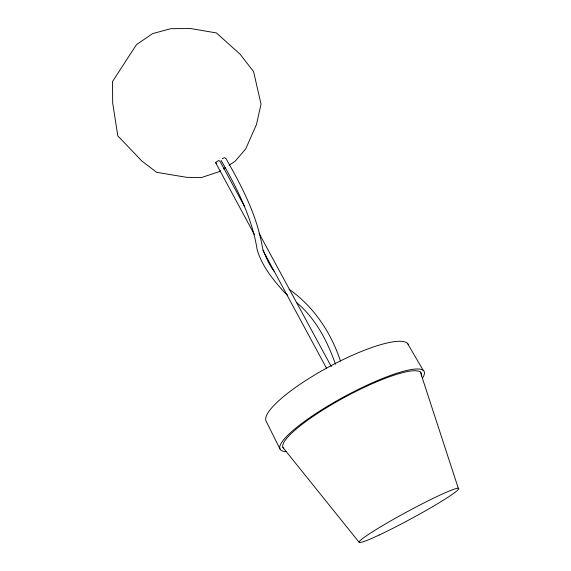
<?xml version="1.0" encoding="UTF-8"?>
<svg xmlns="http://www.w3.org/2000/svg" width="571" height="571" viewBox="0 0 571 571"><rect width="100%" height="100%" fill="white"/><g stroke="black" fill="none" stroke-linecap="round" stroke-linejoin="round"><path stroke-width="0.86" d="M254.416 234.581L215.574 162.564L218.843 160.444L220.278 161.771L244.616 206.695M220.427 170.786L218.971 171.728L201.435 177.56L186.703 177.338L156.661 172.314L141.822 161.001L117.797 135.841L112.665 102.844L112.544 81.482L136.519 44.602L152.643 33.603L170.808 28.678L190.607 28.55L216.445 32.932L240.177 54.309L253.567 71.568L261.026 104.093L256.486 124.449L245.737 148.91L235.038 161.35L229.192 165.126M223.354 168.895L225.545 167.481M222.262 158.659L224.66 157.696L225.866 158.431C242.018 186.574 257.378 216.095 262.589 248.471C265.658 256.507 269.012 264.851 274.351 271.625M289.069 289.233C313.814 306.606 331.059 332.6 340.487 361.1M287.741 295.264L285.086 293.094C273.48 280.247 262.217 266.671 257.178 249.777C252.096 217.651 237.079 188.287 221.07 160.351M296.363 302.33C315.535 318.304 327.326 340.958 335.462 364.177M215.574 162.564L216.545 163.442M282.909 447.471L359.031 542.164M407.38 343.242L423.218 370.351M259.07 233.353L331.337 366.661M262.86 250.234L326.619 368.445M279.99 448.984L266.05 421.027A80.804 18.044 -28.4 0 1 329.417 366.582A80.804 18.044 -28.4 0 1 408.372 344.499M420.37 372.007L458.27 488.198M283.68 448.549A78.555 15.06 -28.4 0 1 348.695 395.125A78.555 15.06 -28.4 0 1 421.412 375.904M286.157 451.561A81.839 15.688 -28.4 0 1 344.648 396.452A81.839 15.688 -28.4 0 1 422.718 377.738M379.123 535.041A56.665 4.026 -28.4 0 0 458.456 489.29A56.665 4.026 -28.4 0 0 389.158 521.794A56.665 4.026 -28.4 0 0 379.123 535.041"/></g></svg>
